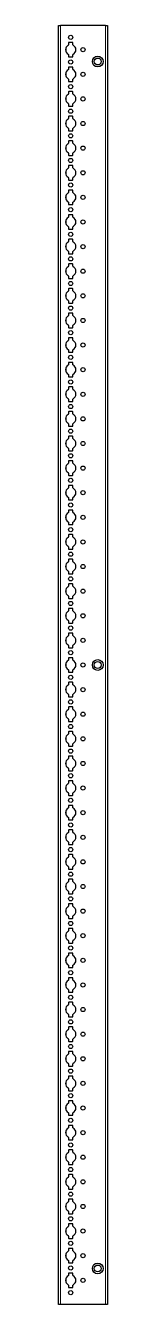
# Model space of a CAD drawing. Header units: millimetres. Extents: x -199 to 3951, y -1847 to 1507.
# Drawn here: x 3901 to 3951, y -852 to 447 of the extents above; entities that cross this region are included whole.
import ezdxf

# ---------------------------------------------------------------- set-up
doc = ezdxf.new("R2010")
doc.units = ezdxf.units.MM

msp = doc.modelspace()

# ---------------------------------------------------------------- linework, layer by layer
at = {"color": 7, "linetype": 'Continuous', "lineweight": 25}
for p, q in [((3901.21, -851.79), (3901.21, 447.21)), ((3901.21, 447.21), (3903.21, 447.21)), ((3948.91, 447.21), (3903.21, 447.21)), ((3948.91, 447.21), (3950.91, 447.21)), ((3950.91, 447.21), (3950.91, -851.79)), ((3911.26, 429.61), (3911.26, 427.73)), ((3915.36, 430.11), (3911.76, 430.11)), ((3915.86, 427.73), (3915.86, 429.61)), ((3911.26, 417.68), (3911.26, 415.81)), ((3915.86, 415.81), (3915.86, 417.68)), ((3911.26, 404.61), (3911.26, 402.73)), ((3911.76, 415.31), (3915.36, 415.31)), ((3915.36, 405.11), (3911.76, 405.11)), ((3915.86, 402.73), (3915.86, 404.61)), ((3911.26, 392.68), (3911.26, 390.81)), ((3911.76, 390.31), (3915.36, 390.31)), ((3915.86, 390.81), (3915.86, 392.68)), ((3911.26, 379.61), (3911.26, 377.73)), ((3915.36, 380.11), (3911.76, 380.11)), ((3915.86, 377.73), (3915.86, 379.61)), ((3911.26, 367.68), (3911.26, 365.81)), ((3911.76, 365.31), (3915.36, 365.31)), ((3915.86, 365.81), (3915.86, 367.68)), ((3911.26, 354.61), (3911.26, 352.73)), ((3915.36, 355.11), (3911.76, 355.11)), ((3915.86, 352.73), (3915.86, 354.61)), ((3911.26, 342.68), (3911.26, 340.81)), ((3911.76, 340.31), (3915.36, 340.31)), ((3915.86, 340.81), (3915.86, 342.68)), ((3911.26, 329.61), (3911.26, 327.73)), ((3915.36, 330.11), (3911.76, 330.11)), ((3915.86, 327.73), (3915.86, 329.61)), ((3911.26, 317.68), (3911.26, 315.81)), ((3911.76, 315.31), (3915.36, 315.31)), ((3915.86, 315.81), (3915.86, 317.68)), ((3911.26, 304.61), (3911.26, 302.73)), ((3915.36, 305.11), (3911.76, 305.11)), ((3915.86, 302.73), (3915.86, 304.61)), ((3911.26, 292.68), (3911.26, 290.81)), ((3911.76, 290.31), (3915.36, 290.31)), ((3915.86, 290.81), (3915.86, 292.68)), ((3911.26, 279.61), (3911.26, 277.73)), ((3915.36, 280.11), (3911.76, 280.11)), ((3915.86, 277.73), (3915.86, 279.61)), ((3911.26, 267.68), (3911.26, 265.81)), ((3911.76, 265.31), (3915.36, 265.31)), ((3915.86, 265.81), (3915.86, 267.68)), ((3911.26, 254.61), (3911.26, 252.73)), ((3915.36, 255.11), (3911.76, 255.11)), ((3915.86, 252.73), (3915.86, 254.61)), ((3911.26, 242.68), (3911.26, 240.81)), ((3911.76, 240.31), (3915.36, 240.31)), ((3915.86, 240.81), (3915.86, 242.68)), ((3911.26, 229.61), (3911.26, 227.73)), ((3915.36, 230.11), (3911.76, 230.11)), ((3915.86, 227.73), (3915.86, 229.61)), ((3911.26, 217.68), (3911.26, 215.81)), ((3911.76, 215.31), (3915.36, 215.31)), ((3915.86, 215.81), (3915.86, 217.68)), ((3911.26, 204.61), (3911.26, 202.73)), ((3915.36, 205.11), (3911.76, 205.11)), ((3915.86, 202.73), (3915.86, 204.61)), ((3911.26, 192.68), (3911.26, 190.81)), ((3911.76, 190.31), (3915.36, 190.31)), ((3915.86, 190.81), (3915.86, 192.68)), ((3911.26, 179.61), (3911.26, 177.73)), ((3915.36, 180.11), (3911.76, 180.11)), ((3915.86, 177.73), (3915.86, 179.61)), ((3911.26, 167.68), (3911.26, 165.81)), ((3911.76, 165.31), (3915.36, 165.31)), ((3915.86, 165.81), (3915.86, 167.68)), ((3911.26, 154.61), (3911.26, 152.73)), ((3915.36, 155.11), (3911.76, 155.11)), ((3915.86, 152.73), (3915.86, 154.61)), ((3911.26, 142.68), (3911.26, 140.81)), ((3911.76, 140.31), (3915.36, 140.31)), ((3915.36, 130.11), (3911.76, 130.11)), ((3915.86, 140.81), (3915.86, 142.68)), ((3911.26, 129.61), (3911.26, 127.73)), ((3911.26, 117.68), (3911.26, 115.81)), ((3915.86, 127.73), (3915.86, 129.61)), ((3915.86, 115.81), (3915.86, 117.68)), ((3911.26, 104.61), (3911.26, 102.73)), ((3911.76, 115.31), (3915.36, 115.31)), ((3915.36, 105.11), (3911.76, 105.11)), ((3915.86, 102.73), (3915.86, 104.61)), ((3911.26, 92.68), (3911.26, 90.81)), ((3915.86, 90.81), (3915.86, 92.68)), ((3911.26, 79.61), (3911.26, 77.73)), ((3911.76, 90.31), (3915.36, 90.31)), ((3915.36, 80.11), (3911.76, 80.11)), ((3915.86, 77.73), (3915.86, 79.61)), ((3911.26, 67.68), (3911.26, 65.81)), ((3911.76, 65.31), (3915.36, 65.31)), ((3915.86, 65.81), (3915.86, 67.68)), ((3911.26, 54.61), (3911.26, 52.73)), ((3915.36, 55.11), (3911.76, 55.11)), ((3915.86, 52.73), (3915.86, 54.61)), ((3911.26, 42.68), (3911.26, 40.81)), ((3911.76, 40.31), (3915.36, 40.31)), ((3915.86, 40.81), (3915.86, 42.68)), ((3911.26, 29.61), (3911.26, 27.73)), ((3915.36, 30.11), (3911.76, 30.11)), ((3915.86, 27.73), (3915.86, 29.61)), ((3911.26, 17.68), (3911.26, 15.81)), ((3911.76, 15.31), (3915.36, 15.31)), ((3915.86, 15.81), (3915.86, 17.68)), ((3911.26, 4.61), (3911.26, 2.73)), ((3915.36, 5.11), (3911.76, 5.11)), ((3915.86, 2.73), (3915.86, 4.61)), ((3911.26, -7.32), (3911.26, -9.19)), ((3911.76, -9.69), (3915.36, -9.69)), ((3915.86, -9.19), (3915.86, -7.32)), ((3911.26, -20.39), (3911.26, -22.27)), ((3915.36, -19.89), (3911.76, -19.89)), ((3915.86, -22.27), (3915.86, -20.39)), ((3911.26, -32.32), (3911.26, -34.19)), ((3911.76, -34.69), (3915.36, -34.69)), ((3915.86, -34.19), (3915.86, -32.32)), ((3911.26, -45.39), (3911.26, -47.27)), ((3915.36, -44.89), (3911.76, -44.89)), ((3915.86, -47.27), (3915.86, -45.39)), ((3911.26, -57.32), (3911.26, -59.19)), ((3911.76, -59.69), (3915.36, -59.69)), ((3915.86, -59.19), (3915.86, -57.32)), ((3911.26, -70.39), (3911.26, -72.27)), ((3915.36, -69.89), (3911.76, -69.89)), ((3915.86, -72.27), (3915.86, -70.39)), ((3911.26, -82.32), (3911.26, -84.19)), ((3911.76, -84.69), (3915.36, -84.69)), ((3915.86, -84.19), (3915.86, -82.32)), ((3911.26, -95.39), (3911.26, -97.27)), ((3915.36, -94.89), (3911.76, -94.89)), ((3915.86, -97.27), (3915.86, -95.39)), ((3911.26, -107.32), (3911.26, -109.19)), ((3911.76, -109.69), (3915.36, -109.69)), ((3915.86, -109.19), (3915.86, -107.32)), ((3911.26, -120.39), (3911.26, -122.27)), ((3915.36, -119.89), (3911.76, -119.89)), ((3915.86, -122.27), (3915.86, -120.39)), ((3911.26, -132.32), (3911.26, -134.19)), ((3911.76, -134.69), (3915.36, -134.69)), ((3915.86, -134.19), (3915.86, -132.32)), ((3911.26, -145.39), (3911.26, -147.27)), ((3915.36, -144.89), (3911.76, -144.89)), ((3915.86, -147.27), (3915.86, -145.39)), ((3911.26, -157.32), (3911.26, -159.19)), ((3911.76, -159.69), (3915.36, -159.69)), ((3915.86, -159.19), (3915.86, -157.32)), ((3911.26, -170.39), (3911.26, -172.27)), ((3915.36, -169.89), (3911.76, -169.89)), ((3915.86, -172.27), (3915.86, -170.39)), ((3911.26, -182.32), (3911.26, -184.19)), ((3911.76, -184.69), (3915.36, -184.69)), ((3915.86, -184.19), (3915.86, -182.32)), ((3911.26, -195.39), (3911.26, -197.27)), ((3911.26, -207.32), (3911.26, -209.19)), ((3915.36, -194.89), (3911.76, -194.89)), ((3915.86, -197.27), (3915.86, -195.39)), ((3915.86, -209.19), (3915.86, -207.32)), ((3911.26, -220.39), (3911.26, -222.27)), ((3911.76, -209.69), (3915.36, -209.69)), ((3915.36, -219.89), (3911.76, -219.89)), ((3915.86, -222.27), (3915.86, -220.39)), ((3911.26, -232.32), (3911.26, -234.19)), ((3915.86, -234.19), (3915.86, -232.32)), ((3911.26, -245.39), (3911.26, -247.27)), ((3911.76, -234.69), (3915.36, -234.69)), ((3915.36, -244.89), (3911.76, -244.89)), ((3915.86, -247.27), (3915.86, -245.39)), ((3911.26, -257.32), (3911.26, -259.19)), ((3911.76, -259.69), (3915.36, -259.69)), ((3915.86, -259.19), (3915.86, -257.32)), ((3911.26, -270.39), (3911.26, -272.27)), ((3915.36, -269.89), (3911.76, -269.89)), ((3915.86, -272.27), (3915.86, -270.39)), ((3911.26, -282.32), (3911.26, -284.19)), ((3911.76, -284.69), (3915.36, -284.69)), ((3915.86, -284.19), (3915.86, -282.32)), ((3911.26, -295.39), (3911.26, -297.27)), ((3915.36, -294.89), (3911.76, -294.89)), ((3915.86, -297.27), (3915.86, -295.39)), ((3911.26, -307.32), (3911.26, -309.19)), ((3911.76, -309.69), (3915.36, -309.69)), ((3915.86, -309.19), (3915.86, -307.32)), ((3911.26, -320.39), (3911.26, -322.27)), ((3915.36, -319.89), (3911.76, -319.89)), ((3915.86, -322.27), (3915.86, -320.39)), ((3911.26, -332.32), (3911.26, -334.19)), ((3911.76, -334.69), (3915.36, -334.69)), ((3915.86, -334.19), (3915.86, -332.32)), ((3911.26, -345.39), (3911.26, -347.27)), ((3915.36, -344.89), (3911.76, -344.89)), ((3915.86, -347.27), (3915.86, -345.39)), ((3911.26, -357.32), (3911.26, -359.19)), ((3911.76, -359.69), (3915.36, -359.69)), ((3915.86, -359.19), (3915.86, -357.32)), ((3911.26, -370.39), (3911.26, -372.27)), ((3915.36, -369.89), (3911.76, -369.89)), ((3915.86, -372.27), (3915.86, -370.39)), ((3911.26, -382.32), (3911.26, -384.19)), ((3911.76, -384.69), (3915.36, -384.69)), ((3915.86, -384.19), (3915.86, -382.32)), ((3911.26, -395.39), (3911.26, -397.27)), ((3915.36, -394.89), (3911.76, -394.89)), ((3915.86, -397.27), (3915.86, -395.39)), ((3911.26, -407.32), (3911.26, -409.19)), ((3911.76, -409.69), (3915.36, -409.69)), ((3915.86, -409.19), (3915.86, -407.32)), ((3911.26, -420.39), (3911.26, -422.27)), ((3915.36, -419.89), (3911.76, -419.89)), ((3915.86, -422.27), (3915.86, -420.39)), ((3911.26, -432.32), (3911.26, -434.19)), ((3911.76, -434.69), (3915.36, -434.69)), ((3915.86, -434.19), (3915.86, -432.32)), ((3911.26, -445.39), (3911.26, -447.27)), ((3915.36, -444.89), (3911.76, -444.89)), ((3915.86, -447.27), (3915.86, -445.39)), ((3911.26, -457.32), (3911.26, -459.19)), ((3911.76, -459.69), (3915.36, -459.69)), ((3915.86, -459.19), (3915.86, -457.32)), ((3911.26, -470.39), (3911.26, -472.27)), ((3915.36, -469.89), (3911.76, -469.89)), ((3915.86, -472.27), (3915.86, -470.39)), ((3911.26, -482.32), (3911.26, -484.19)), ((3911.76, -484.69), (3915.36, -484.69)), ((3915.86, -484.19), (3915.86, -482.32)), ((3911.26, -495.39), (3911.26, -497.27)), ((3915.36, -494.89), (3911.76, -494.89)), ((3915.86, -497.27), (3915.86, -495.39)), ((3911.26, -507.32), (3911.26, -509.19)), ((3911.76, -509.69), (3915.36, -509.69)), ((3915.86, -509.19), (3915.86, -507.32)), ((3911.26, -520.39), (3911.26, -522.27)), ((3911.26, -532.32), (3911.26, -534.19)), ((3915.36, -519.89), (3911.76, -519.89)), ((3915.86, -522.27), (3915.86, -520.39)), ((3915.86, -534.19), (3915.86, -532.32)), ((3911.26, -545.39), (3911.26, -547.27)), ((3911.76, -534.69), (3915.36, -534.69)), ((3915.36, -544.89), (3911.76, -544.89)), ((3915.86, -547.27), (3915.86, -545.39)), ((3911.26, -557.32), (3911.26, -559.19)), ((3915.86, -559.19), (3915.86, -557.32)), ((3911.26, -570.39), (3911.26, -572.27)), ((3911.76, -559.69), (3915.36, -559.69)), ((3915.36, -569.89), (3911.76, -569.89)), ((3915.86, -572.27), (3915.86, -570.39)), ((3911.26, -582.32), (3911.26, -584.19)), ((3915.86, -584.19), (3915.86, -582.32)), ((3911.26, -595.39), (3911.26, -597.27)), ((3911.76, -584.69), (3915.36, -584.69)), ((3915.36, -594.89), (3911.76, -594.89)), ((3915.86, -597.27), (3915.86, -595.39)), ((3911.26, -607.32), (3911.26, -609.19)), ((3911.76, -609.69), (3915.36, -609.69)), ((3915.86, -609.19), (3915.86, -607.32)), ((3911.26, -620.39), (3911.26, -622.27)), ((3915.36, -619.89), (3911.76, -619.89)), ((3915.86, -622.27), (3915.86, -620.39)), ((3911.26, -632.32), (3911.26, -634.19)), ((3911.76, -634.69), (3915.36, -634.69)), ((3915.86, -634.19), (3915.86, -632.32)), ((3911.26, -645.39), (3911.26, -647.27)), ((3915.36, -644.89), (3911.76, -644.89)), ((3915.86, -647.27), (3915.86, -645.39)), ((3911.26, -657.32), (3911.26, -659.19)), ((3911.76, -659.69), (3915.36, -659.69)), ((3915.86, -659.19), (3915.86, -657.32)), ((3911.26, -670.39), (3911.26, -672.27)), ((3915.36, -669.89), (3911.76, -669.89)), ((3915.86, -672.27), (3915.86, -670.39)), ((3911.26, -682.32), (3911.26, -684.19)), ((3911.76, -684.69), (3915.36, -684.69)), ((3915.86, -684.19), (3915.86, -682.32)), ((3911.26, -695.39), (3911.26, -697.27)), ((3915.36, -694.89), (3911.76, -694.89)), ((3915.86, -697.27), (3915.86, -695.39)), ((3911.26, -707.32), (3911.26, -709.19)), ((3911.76, -709.69), (3915.36, -709.69)), ((3915.86, -709.19), (3915.86, -707.32)), ((3911.26, -720.39), (3911.26, -722.27)), ((3915.36, -719.89), (3911.76, -719.89)), ((3915.86, -722.27), (3915.86, -720.39)), ((3911.26, -732.32), (3911.26, -734.19)), ((3911.76, -734.69), (3915.36, -734.69)), ((3915.86, -734.19), (3915.86, -732.32)), ((3911.26, -745.39), (3911.26, -747.27)), ((3915.36, -744.89), (3911.76, -744.89)), ((3915.86, -747.27), (3915.86, -745.39)), ((3911.26, -757.32), (3911.26, -759.19)), ((3911.76, -759.69), (3915.36, -759.69)), ((3915.86, -759.19), (3915.86, -757.32)), ((3911.26, -770.39), (3911.26, -772.27)), ((3915.36, -769.89), (3911.76, -769.89)), ((3915.86, -772.27), (3915.86, -770.39)), ((3911.26, -782.32), (3911.26, -784.19)), ((3911.76, -784.69), (3915.36, -784.69)), ((3915.86, -784.19), (3915.86, -782.32)), ((3911.26, -795.39), (3911.26, -797.27)), ((3915.36, -794.89), (3911.76, -794.89)), ((3915.86, -797.27), (3915.86, -795.39)), ((3911.26, -807.32), (3911.26, -809.19)), ((3911.76, -809.69), (3915.36, -809.69)), ((3915.86, -809.19), (3915.86, -807.32)), ((3911.26, -820.39), (3911.26, -822.27)), ((3915.36, -819.89), (3911.76, -819.89)), ((3915.86, -822.27), (3915.86, -820.39)), ((3911.26, -832.32), (3911.26, -834.19)), ((3911.76, -834.69), (3915.36, -834.69)), ((3915.86, -834.19), (3915.86, -832.32)), ((3903.21, -851.79), (3901.21, -851.79)), ((3948.91, -851.79), (3903.21, -851.79)), ((3950.91, -851.79), (3948.91, -851.79))]:
    msp.add_line(p, q, dxfattribs=at)
at = {"color": 8, "linetype": 'Continuous', "lineweight": 18}
for p, q in [((3903.21, 447.21), (3903.21, -851.79)), ((3948.91, -851.79), (3948.91, 447.21)), ((3909.06, 425.41), (3909.06, 420)), ((3909.06, 400.41), (3909.06, 395)), ((3909.06, 375.41), (3909.06, 370)), ((3909.06, 350.41), (3909.06, 345)), ((3909.06, 325.41), (3909.06, 320)), ((3909.06, 300.41), (3909.06, 295)), ((3909.06, 275.41), (3909.06, 270)), ((3909.06, 250.41), (3909.06, 245)), ((3909.06, 225.41), (3909.06, 220)), ((3909.06, 200.41), (3909.06, 195)), ((3909.06, 175.41), (3909.06, 170)), ((3909.06, 150.41), (3909.06, 145)), ((3909.06, 125.41), (3909.06, 120)), ((3909.06, 100.41), (3909.06, 95)), ((3909.06, 75.41), (3909.06, 70)), ((3909.06, 50.41), (3909.06, 45)), ((3909.06, 25.41), (3909.06, 20)), ((3909.06, 0.41), (3909.06, -5)), ((3909.06, -24.59), (3909.06, -30)), ((3909.06, -49.59), (3909.06, -55)), ((3909.06, -74.59), (3909.06, -80)), ((3909.06, -99.59), (3909.06, -105)), ((3909.06, -124.59), (3909.06, -130)), ((3909.06, -149.59), (3909.06, -155)), ((3909.06, -174.59), (3909.06, -180)), ((3909.06, -199.59), (3909.06, -205)), ((3909.06, -224.59), (3909.06, -230)), ((3909.06, -249.59), (3909.06, -255)), ((3909.06, -274.59), (3909.06, -280)), ((3909.06, -299.59), (3909.06, -305)), ((3909.06, -324.59), (3909.06, -330)), ((3909.06, -349.59), (3909.06, -355)), ((3909.06, -374.59), (3909.06, -380)), ((3909.06, -399.59), (3909.06, -405)), ((3909.06, -424.59), (3909.06, -430)), ((3909.06, -449.59), (3909.06, -455)), ((3909.06, -474.59), (3909.06, -480)), ((3909.06, -499.59), (3909.06, -505)), ((3909.06, -524.59), (3909.06, -530)), ((3909.06, -549.59), (3909.06, -555)), ((3909.06, -574.59), (3909.06, -580)), ((3909.06, -599.59), (3909.06, -605)), ((3909.06, -624.59), (3909.06, -630)), ((3909.06, -649.59), (3909.06, -655)), ((3909.06, -674.59), (3909.06, -680)), ((3909.06, -699.59), (3909.06, -705)), ((3909.06, -724.59), (3909.06, -730)), ((3909.06, -749.59), (3909.06, -755)), ((3909.06, -774.59), (3909.06, -780)), ((3909.06, -799.59), (3909.06, -805)), ((3909.06, -824.59), (3909.06, -830))]:
    msp.add_line(p, q, dxfattribs=at)
at = {"color": 7, "linetype": 'Continuous', "lineweight": 25}
for centre, radius in [((3913.56, 435.21), 2.12), ((3926.06, 422.71), 2.12), ((3941.06, 410.71), 5.5), ((3913.56, 410.21), 2.12), ((3941.06, 410.71), 3.5), ((3926.06, 397.71), 2.12), ((3913.56, 385.21), 2.12), ((3926.06, 372.71), 2.12), ((3913.56, 360.21), 2.12), ((3926.06, 347.71), 2.12), ((3913.56, 335.21), 2.12), ((3926.06, 322.71), 2.12), ((3913.56, 310.21), 2.12), ((3926.06, 297.71), 2.12), ((3913.56, 285.21), 2.12), ((3926.06, 272.71), 2.12), ((3913.56, 260.21), 2.12), ((3926.06, 247.71), 2.12), ((3913.56, 235.21), 2.12), ((3926.06, 222.71), 2.12), ((3913.56, 210.21), 2.12), ((3926.06, 197.71), 2.12), ((3913.56, 185.21), 2.12), ((3926.06, 172.71), 2.12), ((3913.56, 160.21), 2.12), ((3926.06, 147.71), 2.12), ((3913.56, 135.21), 2.12), ((3926.06, 122.71), 2.12), ((3913.56, 110.21), 2.12), ((3926.06, 97.71), 2.12), ((3913.56, 85.21), 2.12), ((3926.06, 72.71), 2.12), ((3913.56, 60.21), 2.12), ((3926.06, 47.71), 2.12), ((3913.56, 35.21), 2.12), ((3926.06, 22.71), 2.12), ((3913.56, 10.21), 2.12), ((3913.56, -14.79), 2.12), ((3926.06, -2.29), 2.12), ((3926.06, -27.29), 2.12), ((3913.56, -39.79), 2.12), ((3926.06, -52.29), 2.12), ((3913.56, -64.79), 2.12), ((3926.06, -77.29), 2.12), ((3913.56, -89.79), 2.12), ((3926.06, -102.29), 2.12), ((3913.56, -114.79), 2.12), ((3926.06, -127.29), 2.12), ((3913.56, -139.79), 2.12), ((3926.06, -152.29), 2.12), ((3913.56, -164.79), 2.12), ((3926.06, -177.29), 2.12), ((3913.56, -189.79), 2.12), ((3926.06, -202.29), 2.12), ((3941.06, -202.29), 5.5), ((3941.06, -202.29), 3.5), ((3913.56, -214.79), 2.12), ((3926.06, -227.29), 2.12), ((3913.56, -239.79), 2.12), ((3926.06, -252.29), 2.12), ((3913.56, -264.79), 2.12), ((3926.06, -277.29), 2.12), ((3913.56, -289.79), 2.12), ((3926.06, -302.29), 2.12), ((3913.56, -314.79), 2.12), ((3913.56, -339.79), 2.12), ((3926.06, -327.29), 2.12), ((3926.06, -352.29), 2.12), ((3913.56, -364.79), 2.12), ((3926.06, -377.29), 2.12), ((3913.56, -389.79), 2.12), ((3926.06, -402.29), 2.12), ((3913.56, -414.79), 2.12), ((3926.06, -427.29), 2.12), ((3913.56, -439.79), 2.12), ((3926.06, -452.29), 2.12), ((3913.56, -464.79), 2.12), ((3926.06, -477.29), 2.12), ((3913.56, -489.79), 2.12), ((3926.06, -502.29), 2.12), ((3913.56, -514.79), 2.12), ((3926.06, -527.29), 2.12), ((3913.56, -539.79), 2.12), ((3926.06, -552.29), 2.12), ((3913.56, -564.79), 2.12), ((3926.06, -577.29), 2.12), ((3913.56, -589.79), 2.12), ((3926.06, -602.29), 2.12), ((3913.56, -614.79), 2.12), ((3926.06, -627.29), 2.12), ((3913.56, -639.79), 2.12), ((3926.06, -652.29), 2.12), ((3913.56, -664.79), 2.12), ((3926.06, -677.29), 2.12), ((3913.56, -689.79), 2.12), ((3926.06, -702.29), 2.12), ((3913.56, -714.79), 2.12), ((3926.06, -727.29), 2.12), ((3913.56, -739.79), 2.12), ((3926.06, -752.29), 2.12), ((3913.56, -764.79), 2.12), ((3926.06, -777.29), 2.12), ((3913.56, -789.79), 2.12), ((3926.06, -802.29), 2.12), ((3913.56, -814.79), 2.12), ((3941.06, -815.29), 5.5), ((3941.06, -815.29), 3.5), ((3926.06, -827.29), 2.12), ((3913.56, -839.79), 2.12)]:
    msp.add_circle(centre, radius, dxfattribs=at)
for centre, radius, start, end in [((3911.76, 429.61), 0.5, 90, 180), ((3915.36, 429.61), 0.5, 360, 90), ((3913.56, 422.71), 5.25, 119.14074, 240.85926), ((3910.76, 427.73), 0.5, 299.14074, 0), ((3910.76, 417.68), 0.5, 0, 60.85926), ((3911.76, 415.81), 0.5, 180, 270), ((3915.36, 415.81), 0.5, 270, 0), ((3916.36, 427.73), 0.5, 180, 240.85926), ((3916.36, 417.68), 0.5, 119.14074, 180), ((3913.56, 422.71), 5.25, 299.14074, 60.85926), ((3910.76, 402.73), 0.5, 299.14074, 0), ((3911.76, 404.61), 0.5, 90, 180), ((3915.36, 404.61), 0.5, 0, 90), ((3916.36, 402.73), 0.5, 180, 240.85926), ((3913.56, 397.71), 5.25, 119.14074, 240.85926), ((3910.76, 392.68), 0.5, 0, 60.85926), ((3911.76, 390.81), 0.5, 180, 270), ((3915.36, 390.81), 0.5, 270, 0), ((3916.36, 392.68), 0.5, 119.14074, 180), ((3913.56, 397.71), 5.25, 299.14074, 60.85926), ((3913.56, 372.71), 5.25, 119.14074, 240.85926), ((3910.76, 377.73), 0.5, 299.14074, 0), ((3911.76, 379.61), 0.5, 90, 180), ((3915.36, 379.61), 0.5, 0, 90), ((3916.36, 377.73), 0.5, 180, 240.85926), ((3913.56, 372.71), 5.25, 299.14074, 60.85926), ((3910.76, 367.68), 0.5, 0, 60.85926), ((3911.76, 365.81), 0.5, 180, 270), ((3915.36, 365.81), 0.5, 270, 0), ((3916.36, 367.68), 0.5, 119.14074, 180), ((3913.56, 347.71), 5.25, 119.14074, 240.85926), ((3910.76, 352.73), 0.5, 299.14074, 0), ((3911.76, 354.61), 0.5, 90, 180), ((3915.36, 354.61), 0.5, 0, 90), ((3916.36, 352.73), 0.5, 180, 240.85926), ((3913.56, 347.71), 5.25, 299.14074, 60.85926), ((3910.76, 342.68), 0.5, 0, 60.85926), ((3911.76, 340.81), 0.5, 180, 270), ((3915.36, 340.81), 0.5, 270, 0), ((3916.36, 342.68), 0.5, 119.14074, 180), ((3913.56, 322.71), 5.25, 119.14074, 240.85926), ((3910.76, 327.73), 0.5, 299.14074, 0), ((3911.76, 329.61), 0.5, 90, 180), ((3915.36, 329.61), 0.5, 0, 90), ((3916.36, 327.73), 0.5, 180, 240.85926), ((3913.56, 322.71), 5.25, 299.14074, 60.85926), ((3910.76, 317.68), 0.5, 0, 60.85926), ((3911.76, 315.81), 0.5, 180, 270), ((3915.36, 315.81), 0.5, 270, 0), ((3916.36, 317.68), 0.5, 119.14074, 180), ((3913.56, 297.71), 5.25, 119.14074, 240.85926), ((3910.76, 302.73), 0.5, 299.14074, 0), ((3911.76, 304.61), 0.5, 90, 180), ((3915.36, 304.61), 0.5, 0, 90), ((3916.36, 302.73), 0.5, 180, 240.85926), ((3913.56, 297.71), 5.25, 299.14074, 60.85926), ((3910.76, 292.68), 0.5, 0, 60.85926), ((3911.76, 290.81), 0.5, 180, 270), ((3915.36, 290.81), 0.5, 270, 0), ((3916.36, 292.68), 0.5, 119.14074, 180), ((3913.56, 272.71), 5.25, 119.14074, 240.85926), ((3910.76, 277.73), 0.5, 299.14074, 0), ((3911.76, 279.61), 0.5, 90, 180), ((3915.36, 279.61), 0.5, 0, 90), ((3916.36, 277.73), 0.5, 180, 240.85926), ((3913.56, 272.71), 5.25, 299.14074, 60.85926), ((3910.76, 267.68), 0.5, 0, 60.85926), ((3911.76, 265.81), 0.5, 180, 270), ((3915.36, 265.81), 0.5, 270, 0), ((3916.36, 267.68), 0.5, 119.14074, 180), ((3913.56, 247.71), 5.25, 119.14074, 240.85926), ((3910.76, 252.73), 0.5, 299.14074, 0), ((3911.76, 254.61), 0.5, 90, 180), ((3915.36, 254.61), 0.5, 0, 90), ((3916.36, 252.73), 0.5, 180, 240.85926), ((3913.56, 247.71), 5.25, 299.14074, 60.85926), ((3910.76, 242.68), 0.5, 0, 60.85926), ((3911.76, 240.81), 0.5, 180, 270), ((3915.36, 240.81), 0.5, 270, 0), ((3916.36, 242.68), 0.5, 119.14074, 180), ((3913.56, 222.71), 5.25, 119.14074, 240.85926), ((3910.76, 227.73), 0.5, 299.14074, 0), ((3911.76, 229.61), 0.5, 90, 180), ((3915.36, 229.61), 0.5, 0, 90), ((3916.36, 227.73), 0.5, 180, 240.85926), ((3913.56, 222.71), 5.25, 299.14074, 60.85926), ((3910.76, 217.68), 0.5, 0, 60.85926), ((3911.76, 215.81), 0.5, 180, 270), ((3915.36, 215.81), 0.5, 270, 0), ((3916.36, 217.68), 0.5, 119.14074, 180), ((3913.56, 197.71), 5.25, 119.14074, 240.85926), ((3910.76, 202.73), 0.5, 299.14074, 0), ((3911.76, 204.61), 0.5, 90, 180), ((3915.36, 204.61), 0.5, 0, 90), ((3916.36, 202.73), 0.5, 180, 240.85926), ((3913.56, 197.71), 5.25, 299.14074, 60.85926), ((3910.76, 192.68), 0.5, 0, 60.85926), ((3911.76, 190.81), 0.5, 180, 270), ((3915.36, 190.81), 0.5, 270, 0), ((3916.36, 192.68), 0.5, 119.14074, 180), ((3913.56, 172.71), 5.25, 119.14074, 240.85926), ((3910.76, 177.73), 0.5, 299.14074, 0), ((3911.76, 179.61), 0.5, 90, 180), ((3915.36, 179.61), 0.5, 0, 90), ((3916.36, 177.73), 0.5, 180, 240.85926), ((3913.56, 172.71), 5.25, 299.14074, 60.85926), ((3910.76, 167.68), 0.5, 0, 60.85926), ((3911.76, 165.81), 0.5, 180, 270), ((3915.36, 165.81), 0.5, 270, 0), ((3916.36, 167.68), 0.5, 119.14074, 180), ((3913.56, 147.71), 5.25, 119.14074, 240.85926), ((3910.76, 152.73), 0.5, 299.14074, 0), ((3910.76, 142.68), 0.5, 0, 60.85926), ((3911.76, 154.61), 0.5, 90, 180), ((3915.36, 154.61), 0.5, 0, 90), ((3916.36, 152.73), 0.5, 180, 240.85926), ((3916.36, 142.68), 0.5, 119.14074, 180), ((3913.56, 147.71), 5.25, 299.14074, 60.85926), ((3911.76, 140.81), 0.5, 180, 270), ((3911.76, 129.61), 0.5, 90, 180), ((3915.36, 140.81), 0.5, 270, 0), ((3915.36, 129.61), 0.5, 0, 90), ((3913.56, 122.71), 5.25, 119.14074, 240.85926), ((3910.76, 127.73), 0.5, 299.14074, 0), ((3910.76, 117.68), 0.5, 0, 60.85926), ((3916.36, 127.73), 0.5, 180, 240.85926), ((3916.36, 117.68), 0.5, 119.14074, 180), ((3913.56, 122.71), 5.25, 299.14074, 60.85926), ((3911.76, 115.81), 0.5, 180, 270), ((3911.76, 104.61), 0.5, 90, 180), ((3915.36, 115.81), 0.5, 270, 0), ((3915.36, 104.61), 0.5, 0, 90), ((3913.56, 97.71), 5.25, 119.14074, 240.85926), ((3910.76, 102.73), 0.5, 299.14074, 0), ((3910.76, 92.68), 0.5, 0, 60.85926), ((3916.36, 102.73), 0.5, 180, 240.85926), ((3916.36, 92.68), 0.5, 119.14074, 180), ((3913.56, 97.71), 5.25, 299.14074, 60.85926), ((3911.76, 90.81), 0.5, 180, 270), ((3911.76, 79.61), 0.5, 90, 180), ((3915.36, 90.81), 0.5, 270, 0), ((3915.36, 79.61), 0.5, 0, 90), ((3913.56, 72.71), 5.25, 119.14074, 240.85926), ((3910.76, 77.73), 0.5, 299.14074, 0), ((3910.76, 67.68), 0.5, 0, 60.85926), ((3911.76, 65.81), 0.5, 180, 270), ((3915.36, 65.81), 0.5, 270, 0), ((3916.36, 77.73), 0.5, 180, 240.85926), ((3916.36, 67.68), 0.5, 119.14074, 180), ((3913.56, 72.71), 5.25, 299.14074, 60.85926), ((3913.56, 47.71), 5.25, 119.14074, 240.85926), ((3910.76, 52.73), 0.5, 299.14074, 0), ((3911.76, 54.61), 0.5, 90, 180), ((3915.36, 54.61), 0.5, 0, 90), ((3916.36, 52.73), 0.5, 180, 240.85926), ((3913.56, 47.71), 5.25, 299.14074, 60.85926), ((3910.76, 42.68), 0.5, 0, 60.85926), ((3911.76, 40.81), 0.5, 180, 270), ((3915.36, 40.81), 0.5, 270, 0), ((3916.36, 42.68), 0.5, 119.14074, 180), ((3913.56, 22.71), 5.25, 119.14074, 240.85926), ((3910.76, 27.73), 0.5, 299.14074, 0), ((3911.76, 29.61), 0.5, 90, 180), ((3915.36, 29.61), 0.5, 0, 90), ((3916.36, 27.73), 0.5, 180, 240.85926), ((3913.56, 22.71), 5.25, 299.14074, 60.85926), ((3910.76, 17.68), 0.5, 0, 60.85926), ((3911.76, 15.81), 0.5, 180, 270), ((3915.36, 15.81), 0.5, 270, 0), ((3916.36, 17.68), 0.5, 119.14074, 180), ((3913.56, -2.29), 5.25, 119.14074, 240.85926), ((3910.76, 2.73), 0.5, 299.14074, 0), ((3911.76, 4.61), 0.5, 90, 180), ((3915.36, 4.61), 0.5, 0, 90), ((3916.36, 2.73), 0.5, 180, 240.85926), ((3913.56, -2.29), 5.25, 299.14074, 60.85926), ((3910.76, -7.32), 0.5, 0, 60.85926), ((3911.76, -9.19), 0.5, 180, 270), ((3915.36, -9.19), 0.5, 270, 0), ((3916.36, -7.32), 0.5, 119.14074, 180), ((3913.56, -27.29), 5.25, 119.14074, 240.85926), ((3910.76, -22.27), 0.5, 299.14074, 0), ((3911.76, -20.39), 0.5, 90, 180), ((3915.36, -20.39), 0.5, 0, 90), ((3916.36, -22.27), 0.5, 180, 240.85926), ((3913.56, -27.29), 5.25, 299.14074, 60.85926), ((3910.76, -32.32), 0.5, 0, 60.85926), ((3911.76, -34.19), 0.5, 180, 270), ((3915.36, -34.19), 0.5, 270, 0), ((3916.36, -32.32), 0.5, 119.14074, 180), ((3913.56, -52.29), 5.25, 119.14074, 240.85926), ((3910.76, -47.27), 0.5, 299.14074, 0), ((3911.76, -45.39), 0.5, 90, 180), ((3915.36, -45.39), 0.5, 0, 90), ((3916.36, -47.27), 0.5, 180, 240.85926), ((3913.56, -52.29), 5.25, 299.14074, 60.85926), ((3910.76, -57.32), 0.5, 0, 60.85926), ((3911.76, -59.19), 0.5, 180, 270), ((3915.36, -59.19), 0.5, 270, 0), ((3916.36, -57.32), 0.5, 119.14074, 180), ((3913.56, -77.29), 5.25, 119.14074, 240.85926), ((3910.76, -72.27), 0.5, 299.14074, 0), ((3911.76, -70.39), 0.5, 90, 180), ((3915.36, -70.39), 0.5, 0, 90), ((3916.36, -72.27), 0.5, 180, 240.85926), ((3913.56, -77.29), 5.25, 299.14074, 60.85926), ((3910.76, -82.32), 0.5, 0, 60.85926), ((3911.76, -84.19), 0.5, 180, 270), ((3915.36, -84.19), 0.5, 270, 0), ((3916.36, -82.32), 0.5, 119.14074, 180), ((3913.56, -102.29), 5.25, 119.14074, 240.85926), ((3910.76, -97.27), 0.5, 299.14074, 0), ((3911.76, -95.39), 0.5, 90, 180), ((3915.36, -95.39), 0.5, 0, 90), ((3916.36, -97.27), 0.5, 180, 240.85926), ((3913.56, -102.29), 5.25, 299.14074, 60.85926), ((3910.76, -107.32), 0.5, 0, 60.85926), ((3911.76, -109.19), 0.5, 180, 270), ((3915.36, -109.19), 0.5, 270, 0), ((3916.36, -107.32), 0.5, 119.14074, 180), ((3913.56, -127.29), 5.25, 119.14074, 240.85926), ((3910.76, -122.27), 0.5, 299.14074, 0), ((3911.76, -120.39), 0.5, 90, 180), ((3915.36, -120.39), 0.5, 0, 90), ((3916.36, -122.27), 0.5, 180, 240.85926), ((3913.56, -127.29), 5.25, 299.14074, 60.85926), ((3910.76, -132.32), 0.5, 0, 60.85926), ((3911.76, -134.19), 0.5, 180, 270), ((3915.36, -134.19), 0.5, 270, 0), ((3916.36, -132.32), 0.5, 119.14074, 180), ((3913.56, -152.29), 5.25, 119.14074, 240.85926), ((3910.76, -147.27), 0.5, 299.14074, 0), ((3911.76, -145.39), 0.5, 90, 180), ((3915.36, -145.39), 0.5, 0, 90), ((3916.36, -147.27), 0.5, 180, 240.85926), ((3913.56, -152.29), 5.25, 299.14074, 60.85926), ((3910.76, -157.32), 0.5, 0, 60.85926), ((3911.76, -159.19), 0.5, 180, 270), ((3915.36, -159.19), 0.5, 270, 0), ((3916.36, -157.32), 0.5, 119.14074, 180), ((3913.56, -177.29), 5.25, 119.14074, 240.85926), ((3910.76, -172.27), 0.5, 299.14074, 0), ((3911.76, -170.39), 0.5, 90, 180), ((3915.36, -170.39), 0.5, 0, 90), ((3916.36, -172.27), 0.5, 180, 240.85926), ((3913.56, -177.29), 5.25, 299.14074, 60.85926), ((3910.76, -182.32), 0.5, 0, 60.85926), ((3911.76, -184.19), 0.5, 180, 270), ((3915.36, -184.19), 0.5, 270, 0), ((3916.36, -182.32), 0.5, 119.14074, 180), ((3913.56, -202.29), 5.25, 119.14074, 240.85926), ((3910.76, -197.27), 0.5, 299.14074, 0), ((3910.76, -207.32), 0.5, 0, 60.85926), ((3911.76, -195.39), 0.5, 90, 180), ((3915.36, -195.39), 0.5, 0, 90), ((3916.36, -197.27), 0.5, 180, 240.85926), ((3916.36, -207.32), 0.5, 119.14074, 180), ((3913.56, -202.29), 5.25, 299.14074, 60.85926), ((3911.76, -209.19), 0.5, 180, 270), ((3911.76, -220.39), 0.5, 90, 180), ((3915.36, -209.19), 0.5, 270, 0), ((3915.36, -220.39), 0.5, 0, 90), ((3913.56, -227.29), 5.25, 119.14074, 240.85926), ((3910.76, -222.27), 0.5, 299.14074, 0), ((3910.76, -232.32), 0.5, 0, 60.85926), ((3916.36, -222.27), 0.5, 180, 240.85926), ((3916.36, -232.32), 0.5, 119.14074, 180), ((3913.56, -227.29), 5.25, 299.14074, 60.85926), ((3911.76, -234.19), 0.5, 180, 270), ((3911.76, -245.39), 0.5, 90, 180), ((3915.36, -234.19), 0.5, 270, 0), ((3915.36, -245.39), 0.5, 0, 90), ((3913.56, -252.29), 5.25, 119.14074, 240.85926), ((3910.76, -247.27), 0.5, 299.14074, 0), ((3910.76, -257.32), 0.5, 0, 60.85926), ((3911.76, -259.19), 0.5, 180, 270), ((3915.36, -259.19), 0.5, 270, 0), ((3916.36, -247.27), 0.5, 180, 240.85926), ((3916.36, -257.32), 0.5, 119.14074, 180), ((3913.56, -252.29), 5.25, 299.14074, 60.85926), ((3913.56, -277.29), 5.25, 119.14074, 240.85926), ((3910.76, -272.27), 0.5, 299.14074, 0), ((3911.76, -270.39), 0.5, 90, 180), ((3915.36, -270.39), 0.5, 0, 90), ((3916.36, -272.27), 0.5, 180, 240.85926), ((3913.56, -277.29), 5.25, 299.14074, 60.85926), ((3910.76, -282.32), 0.5, 0, 60.85926), ((3911.76, -284.19), 0.5, 180, 270), ((3915.36, -284.19), 0.5, 270, 0), ((3916.36, -282.32), 0.5, 119.14074, 180), ((3913.56, -302.29), 5.25, 119.14074, 240.85926), ((3910.76, -297.27), 0.5, 299.14074, 0), ((3911.76, -295.39), 0.5, 90, 180), ((3915.36, -295.39), 0.5, 0, 90), ((3916.36, -297.27), 0.5, 180, 240.85926), ((3913.56, -302.29), 5.25, 299.14074, 60.85926), ((3910.76, -307.32), 0.5, 0, 60.85926), ((3911.76, -309.19), 0.5, 180, 270), ((3915.36, -309.19), 0.5, 270, 0), ((3916.36, -307.32), 0.5, 119.14074, 180), ((3913.56, -327.29), 5.25, 119.14074, 240.85926), ((3910.76, -322.27), 0.5, 299.14074, 0), ((3911.76, -320.39), 0.5, 90, 180), ((3915.36, -320.39), 0.5, 0, 90), ((3916.36, -322.27), 0.5, 180, 240.85926), ((3913.56, -327.29), 5.25, 299.14074, 60.85926), ((3910.76, -332.32), 0.5, 0, 60.85926), ((3911.76, -334.19), 0.5, 180, 270), ((3915.36, -334.19), 0.5, 270, 0), ((3916.36, -332.32), 0.5, 119.14074, 180), ((3913.56, -352.29), 5.25, 119.14074, 240.85926), ((3910.76, -347.27), 0.5, 299.14074, 0), ((3911.76, -345.39), 0.5, 90, 180), ((3915.36, -345.39), 0.5, 0, 90), ((3916.36, -347.27), 0.5, 180, 240.85926), ((3913.56, -352.29), 5.25, 299.14074, 60.85926), ((3910.76, -357.32), 0.5, 0, 60.85926), ((3911.76, -359.19), 0.5, 180, 270), ((3915.36, -359.19), 0.5, 270, 0), ((3916.36, -357.32), 0.5, 119.14074, 180), ((3913.56, -377.29), 5.25, 119.14074, 240.85926), ((3910.76, -372.27), 0.5, 299.14074, 0), ((3911.76, -370.39), 0.5, 90, 180), ((3915.36, -370.39), 0.5, 0, 90), ((3916.36, -372.27), 0.5, 180, 240.85926), ((3913.56, -377.29), 5.25, 299.14074, 60.85926), ((3910.76, -382.32), 0.5, 0, 60.85926), ((3911.76, -384.19), 0.5, 180, 270), ((3915.36, -384.19), 0.5, 270, 0), ((3916.36, -382.32), 0.5, 119.14074, 180), ((3913.56, -402.29), 5.25, 119.14074, 240.85926), ((3910.76, -397.27), 0.5, 299.14074, 0), ((3911.76, -395.39), 0.5, 90, 180), ((3915.36, -395.39), 0.5, 0, 90), ((3916.36, -397.27), 0.5, 180, 240.85926), ((3913.56, -402.29), 5.25, 299.14074, 60.85926), ((3910.76, -407.32), 0.5, 0, 60.85926), ((3911.76, -409.19), 0.5, 180, 270), ((3915.36, -409.19), 0.5, 270, 0), ((3916.36, -407.32), 0.5, 119.14074, 180), ((3913.56, -427.29), 5.25, 119.14074, 240.85926), ((3910.76, -422.27), 0.5, 299.14074, 0), ((3911.76, -420.39), 0.5, 90, 180), ((3915.36, -420.39), 0.5, 0, 90), ((3916.36, -422.27), 0.5, 180, 240.85926), ((3913.56, -427.29), 5.25, 299.14074, 60.85926), ((3910.76, -432.32), 0.5, 0, 60.85926), ((3911.76, -434.19), 0.5, 180, 270), ((3915.36, -434.19), 0.5, 270, 0), ((3916.36, -432.32), 0.5, 119.14074, 180), ((3913.56, -452.29), 5.25, 119.14074, 240.85926), ((3910.76, -447.27), 0.5, 299.14074, 0), ((3911.76, -445.39), 0.5, 90, 180), ((3915.36, -445.39), 0.5, 0, 90), ((3916.36, -447.27), 0.5, 180, 240.85926), ((3913.56, -452.29), 5.25, 299.14074, 60.85926), ((3910.76, -457.32), 0.5, 0, 60.85926), ((3911.76, -459.19), 0.5, 180, 270), ((3915.36, -459.19), 0.5, 270, 0), ((3916.36, -457.32), 0.5, 119.14074, 180), ((3913.56, -477.29), 5.25, 119.14074, 240.85926), ((3910.76, -472.27), 0.5, 299.14074, 0), ((3911.76, -470.39), 0.5, 90, 180), ((3915.36, -470.39), 0.5, 0, 90), ((3916.36, -472.27), 0.5, 180, 240.85926), ((3913.56, -477.29), 5.25, 299.14074, 60.85926), ((3910.76, -482.32), 0.5, 0, 60.85926), ((3911.76, -484.19), 0.5, 180, 270), ((3915.36, -484.19), 0.5, 270, 0), ((3916.36, -482.32), 0.5, 119.14074, 180), ((3913.56, -502.29), 5.25, 119.14074, 240.85926), ((3910.76, -497.27), 0.5, 299.14074, 0), ((3911.76, -495.39), 0.5, 90, 180), ((3915.36, -495.39), 0.5, 0, 90), ((3916.36, -497.27), 0.5, 180, 240.85926), ((3913.56, -502.29), 5.25, 299.14074, 60.85926), ((3910.76, -507.32), 0.5, 0, 60.85926), ((3911.76, -509.19), 0.5, 180, 270), ((3915.36, -509.19), 0.5, 270, 0), ((3916.36, -507.32), 0.5, 119.14074, 180), ((3913.56, -527.29), 5.25, 119.14074, 240.85926), ((3910.76, -522.27), 0.5, 299.14074, 0), ((3910.76, -532.32), 0.5, 0, 60.85926), ((3911.76, -520.39), 0.5, 90, 180), ((3915.36, -520.39), 0.5, 0, 90), ((3916.36, -522.27), 0.5, 180, 240.85926), ((3916.36, -532.32), 0.5, 119.14074, 180), ((3913.56, -527.29), 5.25, 299.14074, 60.85926), ((3911.76, -534.19), 0.5, 180, 270), ((3911.76, -545.39), 0.5, 90, 180), ((3915.36, -534.19), 0.5, 270, 0), ((3915.36, -545.39), 0.5, 0, 90), ((3913.56, -552.29), 5.25, 119.14074, 240.85926), ((3910.76, -547.27), 0.5, 299.14074, 0), ((3910.76, -557.32), 0.5, 0, 60.85926), ((3916.36, -547.27), 0.5, 180, 240.85926), ((3916.36, -557.32), 0.5, 119.14074, 180), ((3913.56, -552.29), 5.25, 299.14074, 60.85926), ((3911.76, -559.19), 0.5, 180, 270), ((3911.76, -570.39), 0.5, 90, 180), ((3915.36, -559.19), 0.5, 270, 0), ((3915.36, -570.39), 0.5, 0, 90), ((3913.56, -577.29), 5.25, 119.14074, 240.85926), ((3910.76, -572.27), 0.5, 299.14074, 0), ((3910.76, -582.32), 0.5, 0, 60.85926), ((3911.76, -584.19), 0.5, 180, 270), ((3915.36, -584.19), 0.5, 270, 0), ((3916.36, -572.27), 0.5, 180, 240.85926), ((3916.36, -582.32), 0.5, 119.14074, 180), ((3913.56, -577.29), 5.25, 299.14074, 60.85926), ((3910.76, -597.27), 0.5, 299.14074, 0), ((3911.76, -595.39), 0.5, 90, 180), ((3915.36, -595.39), 0.5, 0, 90), ((3916.36, -597.27), 0.5, 180, 240.85926), ((3913.56, -602.29), 5.25, 119.14074, 240.85926), ((3910.76, -607.32), 0.5, 0, 60.85926), ((3911.76, -609.19), 0.5, 180, 270), ((3915.36, -609.19), 0.5, 270, 0), ((3916.36, -607.32), 0.5, 119.14074, 180), ((3913.56, -602.29), 5.25, 299.14074, 60.85926), ((3913.56, -627.29), 5.25, 119.14074, 240.85926), ((3910.76, -622.27), 0.5, 299.14074, 0), ((3911.76, -620.39), 0.5, 90, 180), ((3915.36, -620.39), 0.5, 0, 90), ((3916.36, -622.27), 0.5, 180, 240.85926), ((3913.56, -627.29), 5.25, 299.14074, 60.85926), ((3910.76, -632.32), 0.5, 0, 60.85926), ((3911.76, -634.19), 0.5, 180, 270), ((3915.36, -634.19), 0.5, 270, 0), ((3916.36, -632.32), 0.5, 119.14074, 180), ((3913.56, -652.29), 5.25, 119.14074, 240.85926), ((3910.76, -647.27), 0.5, 299.14074, 0), ((3911.76, -645.39), 0.5, 90, 180), ((3915.36, -645.39), 0.5, 0, 90), ((3916.36, -647.27), 0.5, 180, 240.85926), ((3913.56, -652.29), 5.25, 299.14074, 60.85926), ((3910.76, -657.32), 0.5, 0, 60.85926), ((3911.76, -659.19), 0.5, 180, 270), ((3915.36, -659.19), 0.5, 270, 0), ((3916.36, -657.32), 0.5, 119.14074, 180), ((3913.56, -677.29), 5.25, 119.14074, 240.85926), ((3910.76, -672.27), 0.5, 299.14074, 0), ((3911.76, -670.39), 0.5, 90, 180), ((3915.36, -670.39), 0.5, 0, 90), ((3916.36, -672.27), 0.5, 180, 240.85926), ((3913.56, -677.29), 5.25, 299.14074, 60.85926), ((3910.76, -682.32), 0.5, 0, 60.85926), ((3911.76, -684.19), 0.5, 180, 270), ((3915.36, -684.19), 0.5, 270, 0), ((3916.36, -682.32), 0.5, 119.14074, 180), ((3913.56, -702.29), 5.25, 119.14074, 240.85926), ((3910.76, -697.27), 0.5, 299.14074, 0), ((3911.76, -695.39), 0.5, 90, 180), ((3915.36, -695.39), 0.5, 0, 90), ((3916.36, -697.27), 0.5, 180, 240.85926), ((3913.56, -702.29), 5.25, 299.14074, 60.85926), ((3910.76, -707.32), 0.5, 0, 60.85926), ((3911.76, -709.19), 0.5, 180, 270), ((3915.36, -709.19), 0.5, 270, 0), ((3916.36, -707.32), 0.5, 119.14074, 180), ((3913.56, -727.29), 5.25, 119.14074, 240.85926), ((3910.76, -722.27), 0.5, 299.14074, 0), ((3911.76, -720.39), 0.5, 90, 180), ((3915.36, -720.39), 0.5, 0, 90), ((3916.36, -722.27), 0.5, 180, 240.85926), ((3913.56, -727.29), 5.25, 299.14074, 60.85926), ((3910.76, -732.32), 0.5, 0, 60.85926), ((3911.76, -734.19), 0.5, 180, 270), ((3915.36, -734.19), 0.5, 270, 0), ((3916.36, -732.32), 0.5, 119.14074, 180), ((3913.56, -752.29), 5.25, 119.14074, 240.85926), ((3910.76, -747.27), 0.5, 299.14074, 0), ((3911.76, -745.39), 0.5, 90, 180), ((3915.36, -745.39), 0.5, 0, 90), ((3916.36, -747.27), 0.5, 180, 240.85926), ((3913.56, -752.29), 5.25, 299.14074, 60.85926), ((3910.76, -757.32), 0.5, 0, 60.85926), ((3911.76, -759.19), 0.5, 180, 270), ((3915.36, -759.19), 0.5, 270, 0), ((3916.36, -757.32), 0.5, 119.14074, 180), ((3913.56, -777.29), 5.25, 119.14074, 240.85926), ((3910.76, -772.27), 0.5, 299.14074, 0), ((3911.76, -770.39), 0.5, 90, 180), ((3915.36, -770.39), 0.5, 0, 90), ((3916.36, -772.27), 0.5, 180, 240.85926), ((3913.56, -777.29), 5.25, 299.14074, 60.85926), ((3910.76, -782.32), 0.5, 0, 60.85926), ((3911.76, -784.19), 0.5, 180, 270), ((3915.36, -784.19), 0.5, 270, 0), ((3916.36, -782.32), 0.5, 119.14074, 180), ((3913.56, -802.29), 5.25, 119.14074, 240.85926), ((3910.76, -797.27), 0.5, 299.14074, 0), ((3911.76, -795.39), 0.5, 90, 180), ((3915.36, -795.39), 0.5, 0, 90), ((3916.36, -797.27), 0.5, 180, 240.85926), ((3913.56, -802.29), 5.25, 299.14074, 60.85926), ((3910.76, -807.32), 0.5, 0, 60.85926), ((3911.76, -809.19), 0.5, 180, 270), ((3915.36, -809.19), 0.5, 270, 0), ((3916.36, -807.32), 0.5, 119.14074, 180), ((3913.56, -827.29), 5.25, 119.14074, 240.85926), ((3910.76, -822.27), 0.5, 299.14074, 0), ((3911.76, -820.39), 0.5, 90, 180), ((3915.36, -820.39), 0.5, 0, 90), ((3916.36, -822.27), 0.5, 180, 240.85926), ((3913.56, -827.29), 5.25, 299.14074, 60.85926), ((3910.76, -832.32), 0.5, 0, 60.85926), ((3911.76, -834.19), 0.5, 180, 270), ((3915.36, -834.19), 0.5, 270, 0), ((3916.36, -832.32), 0.5, 119.14074, 180)]:
    msp.add_arc(centre, radius, start, end, dxfattribs=at)

doc.saveas('drawing.dxf')
